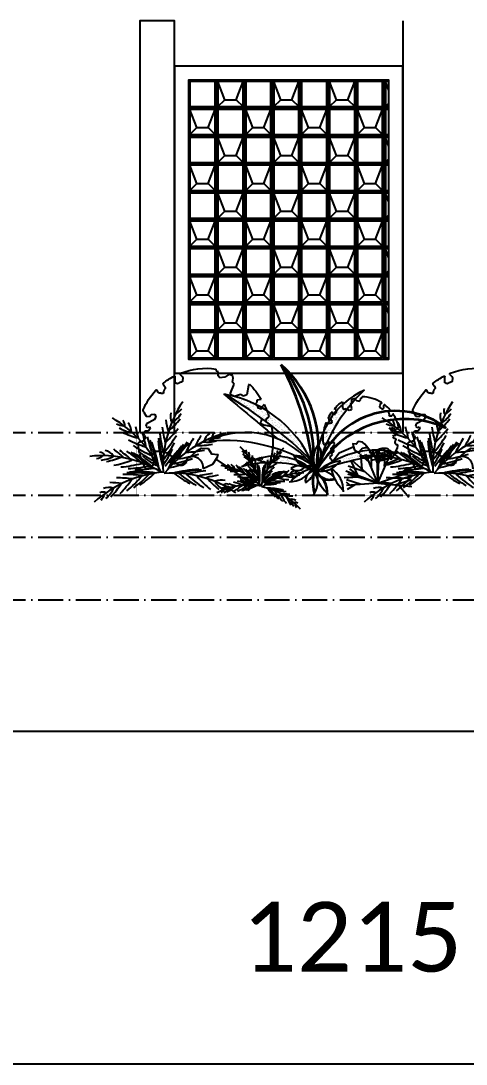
# Model space of a CAD drawing. Header units: millimetres. Extents: x -620 to 116137, y -21481 to 17722.
# Drawn here: x 62807 to 65996, y -21481 to -14002 of the extents above; entities that cross this region are included whole.
import ezdxf
from ezdxf.xclip import XClip

# ---------------------------------------------------------------- set-up
doc = ezdxf.new("R2010")
doc.units = ezdxf.units.MM
doc.header["$LTSCALE"] = 150
doc.header["$XCLIPFRAME"] = 2
doc.linetypes.add('ACAD_ISO10W100', pattern=[18, 12, -3, 0, -3])
for name, color, linetype in [('ad-Elevation 10', 8, 'Continuous'), ('ad-Grid', 8, 'ACAD_ISO10W100'), ('ad-MS Column', 1, 'Continuous'), ('ad-Text main', 7, 'Continuous')]:
    doc.layers.add(name, color=color, linetype=linetype)
doc.layers.add('ad-Landscape', color=7, linetype='Continuous', true_color=0x007f00)
doc.layers.add('ad-Verandah', color=7, linetype='Continuous', true_color=0xa57c52)
doc.layers.add('ad-Landscape 2', color=7, linetype='Continuous', lineweight=35, true_color=0x264c00)
doc.styles.get("Standard").update_dxf_attribs({"font": 'calibril.ttf'})

# ---------------------------------------------------------------- blocks, each defined once
blk = doc.blocks.new('zw$38DE')
at = {"layer": 'ad-Grid', "ltscale": 0.1}
for points in [[(-27431.1, 0), (0, 0)], [(-27431.1, -450), (0, -450)], [(-27431.1, -750), (-2459.8, -750), (-2319.6, -1093), (0, -1093)], [(-27431.1, -1200), (-2459.8, -1200), (-2319.6, -1543), (0, -1543)]]:
    blk.add_lwpolyline(points, dxfattribs=at)
blk = doc.blocks.new('zw$66E4')
at = {"layer": 'ad-MS Column'}
blk.add_lwpolyline([(0, 0), (250, 0), (250, 2950), (0, 2950)], close=True, dxfattribs=at)
blk = doc.blocks.new('zw$8B17')
at = {"layer": 'ad-Elevation 10'}
blk.add_lwpolyline([(0, 0), (0, -2950)], dxfattribs=at)
at = {"layer": 'ad-Verandah', "const_width": 2, "elevation": 0}
blk.add_lwpolyline([(-1910, -2950), (2910, -2950), (2910, -3400), (-1910, -3400)], close=True, dxfattribs=at)
at = {"layer": 'ad-MS Column', "rotation": 359.9999999999997}
blk.add_blockref('zw$66E4', (-1885, -2950), dxfattribs=at)
blk = doc.blocks.new('A$C63b826c5')
at = {"layer": 'ad-Elevation 10', "transparency": 33554559}
for points in [[(0, 0), (200, 0), (200, 200), (0, 200)], [(10, 10), (190, 10), (190, 190), (10, 190)]]:
    blk.add_lwpolyline(points, close=True, dxfattribs=at)
blk = doc.blocks.new('A$C906e16fa')
at = {"layer": 'ad-Elevation 10', "transparency": 33554559}
for points in [[(0, 0), (0, 200), (-200, 200), (-200, 0)], [(-10, 10), (-10, 190), (-190, 190), (-190, 10)]]:
    blk.add_lwpolyline(points, close=True, dxfattribs=at)
for points in [[(-140, 60), (-190, 190)], [(-60, 60), (-10, 190)], [(-190, 10), (-140, 60), (-60, 60), (-10, 10)]]:
    blk.add_lwpolyline(points, dxfattribs=at)
blk = doc.blocks.new('A$Ce840d473')
at = {"layer": 'ad-Elevation 10', "transparency": 33554559}
for points in [[(35, 200), (0, 200), (0, 0), (35, 0)], [(35, 190), (10, 190), (10, 10), (35, 10)], [(35, 125), (10, 190)], [(10, 10), (35, 35)]]:
    blk.add_lwpolyline(points, dxfattribs=at)
blk = doc.blocks.new('A$Cf2164e09')
at = {"layer": 'ad-Elevation 10', "transparency": 33554559}
for points in [[(35, 200), (0, 200), (0, 0), (35, 0)], [(35, 190), (10, 190), (10, 10), (35, 10)]]:
    blk.add_lwpolyline(points, dxfattribs=at)
blk = doc.blocks.new('zw$352B')
at = {"layer": 'ad-Elevation 10', "transparency": 33554559}
for points in [[(0, 0), (1635, 0), (1635, 2200), (0, 2200)], [(100, 100), (1535, 100), (1535, 2100), (100, 2100)]]:
    blk.add_lwpolyline(points, close=True, dxfattribs=at)
for name, p in [('A$C63b826c5', (100, 1900)), ('A$C906e16fa', (500, 1900)), ('A$C63b826c5', (500, 1900)), ('A$C906e16fa', (900, 1900)), ('A$C63b826c5', (900, 1900)), ('A$C906e16fa', (1300, 1900)), ('A$C63b826c5', (1300, 1900)), ('A$Ce840d473', (1500, 1900)), ('A$C906e16fa', (300, 1700)), ('A$C63b826c5', (300, 1700)), ('A$C906e16fa', (700, 1700)), ('A$C63b826c5', (700, 1700)), ('A$C906e16fa', (1100, 1700)), ('A$C63b826c5', (1100, 1700)), ('A$C906e16fa', (1500, 1700)), ('A$Cf2164e09', (1500, 1700)), ('A$C63b826c5', (100, 1500)), ('A$C906e16fa', (500, 1500)), ('A$C63b826c5', (500, 1500)), ('A$C906e16fa', (900, 1500)), ('A$C63b826c5', (900, 1500)), ('A$C906e16fa', (1300, 1500)), ('A$C63b826c5', (1300, 1500)), ('A$Ce840d473', (1500, 1500)), ('A$C906e16fa', (300, 1300)), ('A$C63b826c5', (300, 1300)), ('A$C906e16fa', (700, 1300)), ('A$C63b826c5', (700, 1300)), ('A$C906e16fa', (1100, 1300)), ('A$C63b826c5', (1100, 1300)), ('A$C906e16fa', (1500, 1300)), ('A$Cf2164e09', (1500, 1300)), ('A$C63b826c5', (100, 1100)), ('A$C906e16fa', (500, 1100)), ('A$C63b826c5', (500, 1100)), ('A$C906e16fa', (900, 1100)), ('A$C63b826c5', (900, 1100)), ('A$C906e16fa', (1300, 1100)), ('A$C63b826c5', (1300, 1100)), ('A$Ce840d473', (1500, 1100)), ('A$C906e16fa', (300, 900)), ('A$C63b826c5', (300, 900)), ('A$C906e16fa', (700, 900)), ('A$C63b826c5', (700, 900)), ('A$C906e16fa', (1100, 900)), ('A$C63b826c5', (1100, 900)), ('A$C906e16fa', (1500, 900)), ('A$Cf2164e09', (1500, 900)), ('A$C63b826c5', (100, 700)), ('A$C906e16fa', (500, 700)), ('A$C63b826c5', (500, 700)), ('A$C906e16fa', (900, 700)), ('A$C63b826c5', (900, 700)), ('A$C906e16fa', (1300, 700)), ('A$C63b826c5', (1300, 700)), ('A$Ce840d473', (1500, 700)), ('A$C906e16fa', (300, 500)), ('A$C63b826c5', (300, 500)), ('A$C906e16fa', (700, 500)), ('A$C63b826c5', (700, 500)), ('A$C906e16fa', (1100, 500)), ('A$C63b826c5', (1100, 500)), ('A$C906e16fa', (1500, 500)), ('A$Cf2164e09', (1500, 500)), ('A$C63b826c5', (100, 300)), ('A$C906e16fa', (500, 300)), ('A$C63b826c5', (500, 300)), ('A$C906e16fa', (900, 300)), ('A$C63b826c5', (900, 300)), ('A$C906e16fa', (1300, 300)), ('A$C63b826c5', (1300, 300)), ('A$Ce840d473', (1500, 300)), ('A$C906e16fa', (300, 100)), ('A$C63b826c5', (300, 100)), ('A$C906e16fa', (700, 100)), ('A$C63b826c5', (700, 100)), ('A$C906e16fa', (1100, 100)), ('A$C63b826c5', (1100, 100)), ('A$C906e16fa', (1500, 100)), ('A$Cf2164e09', (1500, 100))]:
    blk.add_blockref(name, p)
blk = doc.blocks.new('TR13')
at = {"layer": 'ad-Landscape'}
for centre, radius, start, end in [((2.274, 0.393), 2.308, 153.8471, 189.8045), ((0.175, 1.225), 0.119, 165.7556, 225.016), ((-0.039, 1.406), 0.275, 300.4086, 330.328), ((0.279, 1.137), 0.284, 174.8554, 213.511), ((-1.075, 1.779), 1.451, 318.0291, 330.8083), ((-0.316, 1.395), 0.558, 309.4156, 336.9891), ((-2.009, -1.216), 2.308, 31.3349, 67.3424), ((-0.977, 0.793), 0.119, 356.1734, 55.4338), ((-0.997, 0.657), 0.284, 7.6784, 46.334), ((2.477, 1.638), 2.724, 196.5437, 203.1872), ((2.506, 1.862), 2.724, 198.1648, 203.115), ((-1.375, 1.736), 1.774, 319.5294, 331.0874), ((2.005, -1.216), 2.308, 112.6576, 148.6651), ((0.993, 0.657), 0.284, 133.666, 172.3216), ((0.973, 0.793), 0.119, 124.5662, 183.8266), ((-0.935, 1.07), 0.275, 250.8614, 280.7808), ((-0.719, 1.244), 0.558, 244.2003, 271.7738), ((-0.401, 2.033), 1.451, 250.3811, 263.1603), ((-3.15, -0.263), 2.724, 18.0744, 23.0247), ((-2.981, -0.412), 2.724, 18.0023, 24.6457), ((-2.836, -0.565), 2.724, 17.9053, 26.2647), ((2.474, 1.286), 2.724, 193.659, 203.3783), ((2.469, 1.428), 2.724, 194.9247, 203.2841), ((-2.031, 1.689), 2.391, 326.652, 336.6071), ((2.616, -0.998), 2.724, 143.5319, 151.8914), ((2.832, -0.565), 2.724, 153.7353, 162.0947), ((2.977, -0.412), 2.724, 155.3543, 161.9977), ((3.146, -0.263), 2.724, 156.9753, 161.9256), ((0.397, 2.033), 1.451, 276.8397, 289.6189), ((0.714, 1.244), 0.558, 268.2262, 295.7997), ((0.931, 1.07), 0.275, 259.2192, 289.1386), ((-0.147, 2.198), 1.774, 250.102, 261.66), ((0.378, 2.594), 2.391, 244.5823, 254.5374), ((-2.747, -0.676), 2.724, 17.8111, 27.5304), ((-2.685, -0.762), 2.724, 17.7148, 28.6944), ((2.484, 1.18), 2.724, 192.4951, 203.4746), ((-1.909, 1.362), 2.194, 329.0112, 339.4033), ((-1.648, 1.025), 1.86, 331.1427, 342.4295), ((2.432, -1.164), 2.724, 141.1023, 152.0818), ((2.681, -0.762), 2.724, 151.3056, 162.2852), ((2.509, -1.091), 2.724, 142.2662, 151.9855), ((2.743, -0.676), 2.724, 152.4696, 162.1889), ((-0.382, 2.594), 2.391, 285.4626, 295.4177), ((0.143, 2.198), 1.774, 278.34, 289.898), ((-1.27, 0.102), 0.119, 33.6304, 92.8909), ((-1.204, -0.017), 0.284, 45.1354, 83.791), ((-2.354, -2.058), 2.724, 55.5314, 60.4817), ((-2.168, -2.103), 2.724, 55.4593, 62.1027), ((-1.96, -2.136), 2.724, 55.3623, 63.7217), ((-1.822, -2.17), 2.724, 55.2681, 64.9875), ((-1.72, -2.2), 2.724, 55.1719, 66.1514), ((0.501, 2.268), 2.194, 241.7861, 252.1783), ((0.527, 1.842), 1.86, 238.7599, 250.0467), ((-0.531, 1.842), 1.86, 289.9533, 301.2401), ((-0.505, 2.268), 2.194, 287.8217, 298.2139), ((-0.926, -2.022), 2.2, 65.9785, 103.9755), ((-1.406, 0.348), 0.275, 288.3185, 318.2379), ((-1.34, 0.618), 0.558, 281.6573, 309.2309), ((-1.568, 1.437), 1.451, 287.8381, 300.6174), ((-1.506, 1.693), 1.774, 287.559, 299.1171), ((-1.33, 2.326), 2.391, 282.0393, 291.9945), ((-1.034, 2.143), 2.194, 279.2432, 289.6353), ((-0.755, 1.82), 1.86, 276.2169, 287.5038), ((0.467, -2.181), 2.2, 63.0377, 101.5351), ((1.201, -2.533), 2.724, 100.8618, 111.8414), ((1.307, -2.526), 2.724, 102.0258, 111.7451), ((1.508, 1.853), 2.194, 237.3779, 247.7701), ((1.449, -2.524), 2.724, 103.2915, 111.6509), ((1.838, 1.966), 2.391, 235.0188, 244.9739), ((1.659, -2.538), 2.724, 104.9105, 111.5539), ((1.85, -2.536), 2.724, 106.5316, 111.4818), ((0.502, -2.259), 2.308, 102.0179, 139.5122), ((-0.372, -2.848), 2.724, 90.0751, 98.4345), ((-0.239, -2.797), 2.724, 89.9809, 99.7003), ((-2.395, 1.179), 2.391, 316.7521, 326.7073), ((-0.138, -2.764), 2.724, 89.8847, 100.8642), ((-2.047, 1.197), 2.194, 313.956, 324.3481), ((-1.633, 1.091), 1.86, 310.9297, 322.2166), ((1.163, 1.602), 1.86, 239.5095, 250.7963), ((1.867, 1.309), 1.774, 227.8962, 239.4542), ((1.869, 1.046), 1.451, 226.3959, 239.1751), ((1.463, 0.299), 0.558, 217.7824, 245.3559), ((1.188, -0.289), 0.284, 83.2222, 121.8778), ((1.28, -0.188), 0.119, 74.1224, 133.3828), ((1.467, 0.021), 0.275, 208.7754, 238.6948), ((-0.755, -3.055), 2.724, 90.2442, 95.1945), ((-2.099, 0.266), 1.451, 322.5509, 335.3302), ((-0.562, -2.939), 2.724, 90.1721, 96.8155), ((-2.179, 0.559), 1.774, 322.2718, 333.8299), ((-1.095, -0.662), 0.119, 68.3432, 127.6037), ((-1.346, -0.538), 0.275, 323.0313, 352.9507), ((-0.972, -0.722), 0.284, 79.8482, 118.5038), ((-1.445, -0.278), 0.558, 316.3701, 343.9437)]:
    blk.add_arc(centre, radius, start, end, dxfattribs=at)
blk = doc.blocks.new('TR12')
at = {"layer": 'ad-Landscape', "color": 0}
for p, q in [((-0.095, 1.078), (-0.608, 2.035)), ((0, 0), (-0.186, 2.116)), ((-0.161, 1.023), (0.05, 1.957)), ((-0.116, 1.313), (0.501, 2.064)), ((0, 0), (0.581, 2.043)), ((0.296, 1.041), (0.159, 2.118)), ((-1.094, 0.735), (-1.292, 1.686)), ((-0.714, 1.244), (-1.186, 1.557)), ((0, 0), (-0.974, 1.698)), ((-0.515, 0.899), (-0.651, 1.846)), ((-0.223, 1.417), (-0.553, 1.878)), ((0, 0), (-0.304, 1.934)), ((0.361, 1.268), (1.204, 1.75)), ((-0.899, 0.603), (-1.965, 0.806)), ((-1.023, 0.163), (-1.846, 0.653)), ((-1.285, 0.296), (-1.808, 1.114)), ((0, 0), (-1.763, 1.184)), ((0, 0), (1.745, 0.887)), ((1.279, 0.65), (1.615, 1.106)), ((-1.055, 0.243), (-2.123, 0.051)), ((0, 0), (-2.07, 0.477)), ((-1.416, 0.226), (-1.957, 0.055)), ((0, 0), (-1.933, 0.309)), ((0, 0), (-1.916, -0.402)), ((0, 0), (2.123, 0.079)), ((0.924, 0.469), (1.877, 0.557)), ((1.082, 0.04), (2.064, 0.503)), ((1.317, 0.049), (2.036, -0.605)), ((-1.014, -0.213), (-1.957, -0.049)), ((-1.715, -0.36), (-1.947, -0.205)), ((-1.404, -0.294), (-1.848, -0.647))]:
    blk.add_line(p, q, dxfattribs=at)
blk = doc.blocks.new('TR22')
at = {"layer": 'ad-Landscape', "color": 0}
for p, q in [((-0.304, 1.043), (-0.302, 1.112)), ((-0.302, 1.112), (-0.281, 1.156)), ((-0.281, 1.156), (-0.215, 1.163)), ((-0.215, 1.163), (-0.155, 1.108)), ((-0.155, 1.108), (-0.072, 1.08)), ((-0.072, 1.08), (-0.033, 1.11)), ((-0.033, 1.11), (-0.02, 1.179)), ((-0.02, 1.179), (0.006, 1.183)), ((0.006, 1.183), (0.022, 1.219)), ((-0.604, 1.063), (-0.589, 1.034)), ((-0.589, 1.034), (-0.589, 0.867)), ((-0.336, 1.014), (-0.304, 1.043)), ((-0.3, 0.844), (-0.336, 1.014)), ((0.569, 0.957), (0.568, 0.949)), ((0.568, 0.949), (0.568, 0.942)), ((0.568, 0.942), (0.569, 0.935)), ((0.569, 0.929), (0.568, 0.922)), ((0.568, 0.922), (0.568, 0.917)), ((0.572, 0.965), (0.569, 0.957)), ((0.569, 0.935), (0.569, 0.929)), ((0.577, 0.974), (0.572, 0.965)), ((0.586, 0.985), (0.577, 0.974)), ((0.6, 0.996), (0.586, 0.985)), ((0.628, 1.015), (0.6, 0.996)), ((0.698, 0.915), (0.701, 0.928)), ((0.701, 0.928), (0.708, 0.959)), ((-0.919, 0.754), (-0.899, 0.718)), ((-0.787, 0.817), (-0.851, 0.839)), ((-0.812, 0.713), (-0.765, 0.735)), ((-0.791, 0.774), (-0.787, 0.817)), ((-0.765, 0.735), (-0.791, 0.774)), ((-0.589, 0.867), (-0.538, 0.835)), ((-0.538, 0.835), (-0.478, 0.853)), ((-0.478, 0.853), (-0.384, 0.803)), ((-0.384, 0.803), (-0.313, 0.817)), ((-0.313, 0.817), (-0.3, 0.844)), ((0.568, 0.917), (0.567, 0.911)), ((0.567, 0.911), (0.567, 0.906)), ((0.567, 0.906), (0.567, 0.902)), ((0.567, 0.902), (0.568, 0.897)), ((0.568, 0.897), (0.57, 0.894)), ((0.57, 0.894), (0.572, 0.891)), ((0.572, 0.891), (0.576, 0.888)), ((0.576, 0.888), (0.58, 0.885)), ((0.58, 0.885), (0.585, 0.883)), ((0.585, 0.883), (0.59, 0.881)), ((0.59, 0.881), (0.595, 0.879)), ((0.595, 0.879), (0.6, 0.876)), ((0.6, 0.876), (0.605, 0.874)), ((0.605, 0.874), (0.609, 0.871)), ((0.609, 0.871), (0.613, 0.868)), ((0.613, 0.868), (0.617, 0.864)), ((0.617, 0.864), (0.62, 0.861)), ((0.62, 0.861), (0.624, 0.858)), ((0.624, 0.858), (0.627, 0.855)), ((0.627, 0.855), (0.631, 0.852)), ((0.631, 0.852), (0.635, 0.85)), ((0.635, 0.85), (0.639, 0.848)), ((0.639, 0.848), (0.644, 0.847)), ((0.644, 0.847), (0.648, 0.847)), ((0.648, 0.847), (0.653, 0.847)), ((0.653, 0.847), (0.658, 0.847)), ((0.658, 0.847), (0.662, 0.848)), ((0.662, 0.848), (0.667, 0.848)), ((0.667, 0.848), (0.671, 0.849)), ((0.671, 0.849), (0.675, 0.85)), ((0.675, 0.85), (0.679, 0.852)), ((0.679, 0.852), (0.682, 0.853)), ((0.682, 0.853), (0.685, 0.855)), ((0.685, 0.855), (0.688, 0.857)), ((0.688, 0.857), (0.69, 0.86)), ((0.69, 0.86), (0.692, 0.864)), ((0.692, 0.864), (0.693, 0.868)), ((0.693, 0.868), (0.694, 0.873)), ((0.694, 0.879), (0.695, 0.886)), ((0.694, 0.873), (0.694, 0.879)), ((0.695, 0.895), (0.696, 0.904)), ((0.695, 0.886), (0.695, 0.895)), ((0.696, 0.904), (0.698, 0.915)), ((0.844, 0.741), (0.842, 0.734)), ((0.85, 0.75), (0.844, 0.741)), ((0.859, 0.762), (0.85, 0.75)), ((0.89, 0.795), (0.859, 0.762)), ((-1.028, 0.543), (-1.044, 0.554)), ((-0.899, 0.718), (-0.895, 0.674)), ((-0.895, 0.674), (-0.869, 0.67)), ((-0.869, 0.67), (-0.825, 0.674)), ((-0.825, 0.674), (-0.812, 0.713)), ((0.842, 0.734), (0.841, 0.728)), ((0.841, 0.728), (0.843, 0.723)), ((0.843, 0.723), (0.845, 0.719)), ((0.845, 0.719), (0.848, 0.716)), ((0.848, 0.716), (0.85, 0.712)), ((0.85, 0.712), (0.852, 0.708)), ((0.852, 0.708), (0.854, 0.704)), ((0.854, 0.704), (0.855, 0.7)), ((0.855, 0.7), (0.857, 0.696)), ((0.857, 0.696), (0.858, 0.692)), ((0.858, 0.692), (0.859, 0.688)), ((0.859, 0.688), (0.86, 0.684)), ((0.86, 0.644), (0.859, 0.642)), ((0.859, 0.642), (0.859, 0.64)), ((0.859, 0.64), (0.859, 0.638)), ((0.859, 0.638), (0.86, 0.636)), ((0.86, 0.684), (0.861, 0.68)), ((0.861, 0.648), (0.86, 0.646)), ((0.86, 0.646), (0.86, 0.644)), ((0.86, 0.636), (0.862, 0.635)), ((0.861, 0.68), (0.862, 0.676)), ((0.862, 0.651), (0.861, 0.648)), ((0.862, 0.676), (0.862, 0.673)), ((0.862, 0.673), (0.863, 0.669)), ((0.863, 0.653), (0.862, 0.651)), ((0.862, 0.635), (0.864, 0.633)), ((0.863, 0.669), (0.863, 0.665)), ((0.863, 0.665), (0.864, 0.662)), ((0.864, 0.659), (0.863, 0.656)), ((0.863, 0.656), (0.863, 0.653)), ((0.864, 0.662), (0.864, 0.659)), ((0.864, 0.633), (0.867, 0.632)), ((0.867, 0.632), (0.869, 0.63)), ((0.869, 0.63), (0.873, 0.629)), ((0.873, 0.629), (0.876, 0.629)), ((0.876, 0.629), (0.88, 0.628)), ((0.88, 0.628), (0.884, 0.628)), ((0.884, 0.628), (0.889, 0.628)), ((0.889, 0.628), (0.893, 0.628)), ((0.893, 0.628), (0.897, 0.628)), ((0.897, 0.628), (0.901, 0.628)), ((0.901, 0.628), (0.905, 0.628)), ((0.905, 0.628), (0.909, 0.628)), ((0.909, 0.628), (0.913, 0.628)), ((0.913, 0.628), (0.916, 0.628)), ((0.916, 0.628), (0.919, 0.628)), ((0.919, 0.628), (0.922, 0.628)), ((0.922, 0.628), (0.924, 0.627)), ((0.924, 0.627), (0.926, 0.627)), ((0.926, 0.627), (0.929, 0.627)), ((0.929, 0.627), (0.932, 0.627)), ((0.932, 0.627), (0.934, 0.627)), ((0.934, 0.627), (0.937, 0.627)), ((0.937, 0.627), (0.941, 0.628)), ((0.941, 0.628), (0.944, 0.629)), ((0.944, 0.629), (0.948, 0.631)), ((0.948, 0.631), (0.952, 0.634)), ((0.952, 0.634), (0.957, 0.638)), ((0.957, 0.638), (0.962, 0.644)), ((0.962, 0.644), (0.979, 0.668)), ((-1.109, 0.411), (-1.102, 0.405)), ((-1.102, 0.405), (-1.096, 0.401)), ((-1.096, 0.401), (-1.09, 0.397)), ((-1.09, 0.397), (-1.085, 0.395)), ((-1.085, 0.395), (-1.081, 0.394)), ((-1.081, 0.394), (-1.077, 0.394)), ((-1.077, 0.394), (-1.074, 0.394)), ((-1.074, 0.394), (-0.983, 0.394)), ((-1.017, 0.534), (-1.028, 0.543)), ((-1.009, 0.526), (-1.017, 0.534)), ((-1.01, 0.492), (-1.009, 0.497)), ((-1.01, 0.488), (-1.01, 0.492)), ((-0.923, 0.484), (-1.01, 0.488)), ((-1.005, 0.52), (-1.009, 0.526)), ((-1.009, 0.497), (-1.007, 0.501)), ((-1.007, 0.501), (-1.006, 0.505)), ((-1.006, 0.505), (-1.004, 0.509)), ((-1.004, 0.514), (-1.005, 0.52)), ((-1.004, 0.509), (-1.004, 0.514)), ((-0.983, 0.394), (-0.98, 0.395)), ((-0.98, 0.395), (-0.978, 0.396)), ((-0.978, 0.396), (-0.976, 0.397)), ((-0.976, 0.397), (-0.973, 0.397)), ((-0.973, 0.397), (-0.971, 0.398)), ((-0.971, 0.398), (-0.968, 0.399)), ((-0.968, 0.399), (-0.966, 0.4)), ((-0.966, 0.4), (-0.963, 0.401)), ((-0.963, 0.401), (-0.959, 0.402)), ((-0.959, 0.402), (-0.955, 0.402)), ((-0.955, 0.402), (-0.951, 0.403)), ((-0.951, 0.403), (-0.947, 0.404)), ((-0.947, 0.404), (-0.943, 0.405)), ((-0.943, 0.405), (-0.939, 0.406)), ((-0.939, 0.406), (-0.935, 0.407)), ((-0.935, 0.407), (-0.931, 0.408)), ((-0.931, 0.408), (-0.927, 0.41)), ((-0.927, 0.41), (-0.924, 0.411)), ((-0.924, 0.476), (-0.923, 0.48)), ((-0.924, 0.471), (-0.924, 0.476)), ((-0.924, 0.467), (-0.924, 0.471)), ((-0.924, 0.463), (-0.924, 0.467)), ((-0.924, 0.459), (-0.924, 0.463)), ((-0.924, 0.456), (-0.924, 0.459)), ((-0.923, 0.452), (-0.924, 0.456)), ((-0.924, 0.411), (-0.921, 0.413)), ((-0.923, 0.48), (-0.923, 0.484)), ((-0.923, 0.448), (-0.923, 0.452)), ((-0.922, 0.445), (-0.923, 0.448)), ((-0.922, 0.442), (-0.922, 0.445)), ((-0.921, 0.439), (-0.922, 0.442)), ((-0.92, 0.437), (-0.921, 0.439)), ((-0.921, 0.413), (-0.918, 0.415)), ((-0.918, 0.434), (-0.92, 0.437)), ((-0.917, 0.432), (-0.918, 0.434)), ((-0.918, 0.415), (-0.916, 0.417)), ((-0.915, 0.43), (-0.917, 0.432)), ((-0.916, 0.417), (-0.915, 0.419)), ((-0.914, 0.428), (-0.915, 0.43)), ((-0.915, 0.419), (-0.913, 0.421)), ((-0.913, 0.426), (-0.914, 0.428)), ((-0.913, 0.424), (-0.913, 0.426)), ((-0.913, 0.423), (-0.913, 0.424)), ((-0.913, 0.421), (-0.913, 0.423)), ((0.943, 0.249), (0.916, 0.202)), ((0.916, 0.202), (0.936, 0.148)), ((1.007, 0.232), (0.943, 0.249)), ((1.027, 0.192), (1.007, 0.232)), ((1.085, 0.185), (1.027, 0.192)), ((1.14, 0.25), (1.085, 0.185)), ((0.936, 0.148), (1.055, 0.053)), ((0.997, 0.009), (0.977, -0.022)), ((1.034, -0.005), (0.997, 0.009)), ((1.061, 0.012), (1.034, -0.005)), ((1.055, 0.053), (1.061, 0.012)), ((-1.012, -0.232), (-1.023, -0.17)), ((0.977, -0.022), (1.007, -0.069)), ((1.007, -0.069), (1.061, -0.08)), ((-1.14, -0.25), (-1.14, -0.253)), ((-0.957, -0.215), (-1.012, -0.232)), ((-0.937, -0.228), (-0.957, -0.215)), ((-0.945, -0.386), (-0.845, -0.271)), ((-0.877, -0.199), (-0.937, -0.228)), ((-0.842, -0.241), (-0.877, -0.199)), ((-0.845, -0.271), (-0.842, -0.241)), ((1.119, -0.283), (1.11, -0.279)), ((-0.944, -0.428), (-0.945, -0.386)), ((-0.914, -0.439), (-0.944, -0.428)), ((-0.928, -0.518), (-0.876, -0.498)), ((-0.88, -0.419), (-0.914, -0.439)), ((-0.855, -0.446), (-0.88, -0.419)), ((-0.876, -0.498), (-0.855, -0.446))]:
    blk.add_line(p, q, dxfattribs=at)
for points in [[(0.198, -0.403), (0.206, -0.387), (0.104, -0.264), (0.03, -0.194), (-0.09, -0.182), (-0.162, -0.264), (-0.274, -0.254), (-0.264, -0.315)], [(-0.264, -0.315), (-0.213, -0.448), (-0.066, -0.547)]]:
    blk.add_lwpolyline(points, dxfattribs=at)
at = {"layer": 'ad-Landscape'}
blk.add_lwpolyline([(-0.897, -0.79), (-0.699, -0.535), (-0.261, -0.342)], dxfattribs=at)
blk.add_lwpolyline([(-0.067, -0.548, -0.199676), (0.012, -0.409, -0.201496), (0.165, -0.368, -0.375294), (0.255, -0.471, 0.415016), (0.346, -0.561, 0.267795), (0.467, -0.491, -0.219193), (0.604, -0.393, -0.074367), (0.768, -0.387, -0.166396), (0.836, -0.419, -0.413544), (0.838, -0.527, 0.337297), (0.823, -0.651, 0.078842), (0.865, -0.702, 0.078758), (0.92, -0.737)], format="xyb", dxfattribs=at)
at = {"layer": 'ad-Landscape', "color": 0}
for centre, radius, start, end in [((-0.012, 0.02), 1.2, 57.8173, 88.409), ((0.236, -0.109), 1.442, 125.6217, 138.9315), ((0.621, 1.025), 0.012, 304.035, 57.8173), ((0.72, 0.956), 0.012, 52.0037, 166.03), ((-0.012, 0.02), 1.2, 41.2936, 52.0037), ((0.236, -0.109), 1.442, 143.2419, 152.6325), ((0.881, 0.804), 0.012, 317.0334, 41.2936), ((0.989, 0.661), 0.012, 32.6594, 144.2429), ((-0.012, 0.02), 1.2, 12.739, 32.6594), ((0.236, -0.109), 1.442, 158.87, 185.512), ((1.13, 0.278), 0.03, 291.0497, 12.739), ((-1.027, -0.194), 0.0242, 81.8968, 226.9493), ((1.086, -0.197), 0.0511, 123.8444, 197.2984), ((1.032, -0.116), 0.0464, 303.8444, 50.9538), ((-1.169, -0.244), 0.03, 185.512, 343.8826), ((-1.097, -0.308), 0.0721, 63.9533, 126.5176), ((-1.056, -0.226), 0.0194, 243.9533, 46.9493), ((-0.012, 0.02), 1.2, 320.9221, 343.6844), ((1.136, -0.181), 0.103, 197.2984, 260.2938), ((1.111, -0.309), 0.03, 343.6844, 92.1624), ((-0.892, -0.548), 0.0464, 139.4794, 246.5888), ((-1.063, -0.608), 0.103, 316.8575, 353.1348), ((-0.012, 0.02), 1.2, 215.5632, 222.4456), ((-0.954, -0.574), 0.0463, 262.1367, 339.4606)]:
    blk.add_arc(centre, radius, start, end, dxfattribs=at)
blk = doc.blocks.new('*X27')
at = {"color": 0}
for p, q in [((96.02, 27.12), (96.02, 27.12)), ((96.19, 27.47), (96.19, 27.47)), ((97.61, 27.49), (97.61, 27.49)), ((98.88, 27.74), (98.88, 27.74)), ((99.03, 28), (99.03, 28)), ((99.3, 27.47), (99.3, 27.47)), ((100.02, 27.09), (100.02, 27.09)), ((100.22, 27.53), (100.22, 27.53)), ((102, 27.75), (102, 27.75)), ((102.42, 27.48), (102.42, 27.48)), ((102.78, 27.51), (102.78, 27.51)), ((103.03, 27.96), (103.03, 27.96)), ((103.21, 27.79), (103.21, 27.79)), ((104.13, 28.55), (104.13, 28.55)), ((105.11, 27.75), (105.11, 27.75)), ((105.48, 27.61), (105.48, 27.61)), ((105.53, 27.49), (105.53, 27.49)), ((106.69, 28.54), (106.69, 28.54)), ((107.09, 27.87), (107.09, 27.87)), ((107.92, 27.15), (107.92, 27.15)), ((108.1, 27.64), (108.1, 27.64)), ((108.22, 27.76), (108.22, 27.76)), ((108.44, 27.22), (108.44, 27.22)), ((108.65, 27.49), (108.65, 27.49)), ((109.26, 27.33), (109.26, 27.33)), ((110.62, 27.51), (110.62, 27.51)), ((110.66, 27.63), (110.66, 27.63)), ((111.09, 27.84), (111.09, 27.84)), ((111.14, 27.58), (111.14, 27.58)), ((111.27, 27.67), (111.27, 27.67)), ((111.34, 27.77), (111.34, 27.77)), ((111.76, 27.5), (111.76, 27.5)), ((111.95, 27.68), (111.95, 27.68)), ((84.93, 22.71), (84.93, 22.71)), ((84.99, 22.7), (84.99, 22.7)), ((87.16, 23.42), (87.16, 23.42)), ((88, 23.57), (88, 23.57)), ((88.04, 22.71), (88.04, 22.71)), ((88.18, 23.41), (88.18, 23.41)), ((88.5, 24.46), (88.5, 24.46)), ((89.05, 22.61), (89.05, 22.61)), ((89.08, 24.67), (89.08, 24.67)), ((89.17, 23.98), (89.17, 23.98)), ((89.6, 24.74), (89.6, 24.74)), ((89.86, 23.52), (89.86, 23.52)), ((90.01, 25.36), (90.01, 25.36)), ((90.35, 25.22), (90.35, 25.22)), ((90.42, 24.85), (90.42, 24.85)), ((90.77, 24.95), (90.77, 24.95)), ((91, 24.45), (91, 24.45)), ((91.06, 24.45), (91.06, 24.45)), ((91.19, 24.28), (91.19, 24.28)), ((91.77, 25.03), (91.77, 25.03)), ((92.06, 23.49), (92.06, 23.49)), ((92.29, 25.1), (92.29, 25.1)), ((92.29, 23.99), (92.29, 23.99)), ((92.41, 25.48), (92.41, 25.48)), ((92.47, 23.55), (92.47, 23.55)), ((93.01, 26.24), (93.01, 26.24)), ((93.11, 25.2), (93.11, 25.2)), ((93.46, 25.23), (93.46, 25.23)), ((93.7, 26.47), (93.7, 26.47)), ((93.76, 24.54), (93.76, 24.54)), ((93.88, 24.96), (93.88, 24.96)), ((94.01, 25.33), (94.01, 25.33)), ((94.19, 25.16), (94.19, 25.16)), ((94.47, 25.38), (94.47, 25.38)), ((94.59, 26.5), (94.59, 26.5)), ((94.97, 25.47), (94.97, 25.47)), ((94.99, 25.45), (94.99, 25.45)), ((95.06, 24.36), (95.06, 24.36)), ((95.8, 25.56), (95.8, 25.56)), ((96.32, 26.5), (96.32, 26.5)), ((96.38, 24.58), (96.38, 24.58)), ((96.57, 25.23), (96.57, 25.23)), ((97, 24.96), (97, 24.96)), ((97.02, 26.21), (97.02, 26.21)), ((97.16, 25.74), (97.16, 25.74)), ((97.2, 26.04), (97.2, 26.04)), ((97.67, 25.57), (97.67, 25.57)), ((97.68, 25.81), (97.68, 25.81)), ((97.71, 26.5), (97.71, 26.5)), ((98.07, 25.24), (98.07, 25.24)), ((98.49, 25.91), (98.49, 25.91)), ((98.88, 26.49), (98.88, 26.49)), ((99.69, 25.24), (99.69, 25.24)), ((99.85, 26.09), (99.85, 26.09)), ((100.21, 26.92), (100.21, 26.92)), ((100.29, 25.6), (100.29, 25.6)), ((100.37, 26.16), (100.37, 26.16)), ((100.82, 26.51), (100.82, 26.51)), ((101.08, 26.12), (101.08, 26.12)), ((101.18, 26.27), (101.18, 26.27)), ((101.58, 26.59), (101.58, 26.59)), ((102.54, 26.45), (102.54, 26.45)), ((103.06, 26.51), (103.06, 26.51)), ((103.87, 26.62), (103.87, 26.62)), ((103.93, 26.51), (103.93, 26.51)), ((104.08, 27), (104.08, 27)), ((104.19, 26.62), (104.19, 26.62)), ((105.23, 26.8), (105.23, 26.8)), ((105.75, 26.87), (105.75, 26.87)), ((106.57, 26.98), (106.57, 26.98)), ((106.75, 26.61), (106.75, 26.61)), ((107.05, 26.52), (107.05, 26.52)), ((108.08, 26.96), (108.08, 26.96)), ((108.27, 26.79), (108.27, 26.79)), ((83.04, 20.85), (83.04, 20.85)), ((83.26, 21.32), (83.26, 21.32)), ((83.75, 21.47), (83.75, 21.47)), ((84.62, 21.5), (84.62, 21.5)), ((84.66, 21.51), (84.66, 21.51)), ((85.14, 21.57), (85.14, 21.57)), ((85.18, 22.53), (85.18, 22.53)), ((85.35, 22.44), (85.35, 22.44)), ((85.95, 22.5), (85.95, 22.5)), ((85.95, 21.67), (85.95, 21.67)), ((86.05, 21.73), (86.05, 21.73)), ((88.46, 22.44), (88.46, 22.44)), ((88.57, 22.53), (88.57, 22.53))]:
    blk.add_line(p, q, dxfattribs=at)
blk = doc.blocks.new('*X28')
at = {"color": 0}
for p, q in [((77.03, 19.1), (77.03, 19.1)), ((77.99, 18.03), (77.99, 18.03)), ((78.02, 18.19), (78.02, 18.19)), ((78.2, 18.53), (78.2, 18.53)), ((78.33, 18.95), (78.33, 18.95)), ((74.89, 15.17), (74.89, 15.17)), ((75.2, 17.14), (75.2, 17.14)), ((75.56, 16.5), (75.56, 16.5)), ((76.02, 16.44), (76.02, 16.44)), ((76.07, 16.34), (76.07, 16.34)), ((76.11, 17.79), (76.11, 17.79)), ((76.91, 17.54), (76.91, 17.54)), ((77.2, 17.68), (77.2, 17.68)), ((77.47, 17.97), (77.47, 17.97)), ((77.62, 17.41), (77.62, 17.41))]:
    blk.add_line(p, q, dxfattribs=at)
blk = doc.blocks.new('*X26')
at = {"color": 0}
for p, q in [((50.47, 22.93), (50.47, 22.93)), ((50.67, 22.64), (50.67, 22.64)), ((51.68, 23.85), (51.68, 23.85)), ((51.8, 23.91), (51.8, 23.91)), ((52.74, 23.19), (52.74, 23.19)), ((52.93, 23.02), (52.93, 23.02)), ((53.09, 22.96), (53.09, 22.96)), ((54.38, 23.95), (54.38, 23.95)), ((54.75, 24.98), (54.75, 24.98)), ((54.92, 23.92), (54.92, 23.92)), ((55.59, 24.88), (55.59, 24.88)), ((55.75, 24.07), (55.75, 24.07)), ((55.93, 23.9), (55.93, 23.9)), ((56.09, 25.16), (56.09, 25.16)), ((56.51, 24.89), (56.51, 24.89)), ((57, 23.98), (57, 23.98)), ((58.03, 23.92), (58.03, 23.92)), ((58.15, 25.78), (58.15, 25.78)), ((58.29, 24.97), (58.29, 24.97)), ((58.76, 24.94), (58.76, 24.94)), ((58.94, 24.77), (58.94, 24.77)), ((59.07, 23.31), (59.07, 23.31)), ((59.2, 25.17), (59.2, 25.17)), ((59.49, 25.9), (59.49, 25.9)), ((59.56, 23.97), (59.56, 23.97)), ((59.63, 24.9), (59.63, 24.9)), ((59.81, 23.98), (59.81, 23.98)), ((59.88, 23.42), (59.88, 23.42)), ((60.9, 25.01), (60.9, 25.01)), ((61.14, 23.93), (61.14, 23.93)), ((61.24, 23.6), (61.24, 23.6)), ((61.76, 25.82), (61.76, 25.82)), ((61.76, 23.67), (61.76, 23.67)), ((61.95, 25.65), (61.95, 25.65)), ((62.19, 26), (62.19, 26)), ((62.26, 24.07), (62.26, 24.07)), ((62.32, 25.17), (62.32, 25.17)), ((62.58, 23.77), (62.58, 23.77)), ((62.74, 24.9), (62.74, 24.9)), ((62.82, 24.85), (62.82, 24.85)), ((63.46, 24.99), (63.46, 24.99)), ((63.81, 23.94), (63.81, 23.94)), ((63.93, 23.95), (63.93, 23.95)), ((64, 23.77), (64, 23.77)), ((64.26, 23.94), (64.26, 23.94)), ((64.45, 24.02), (64.45, 24.02)), ((64.87, 24.1), (64.87, 24.1)), ((65.27, 24.13), (65.27, 24.13)), ((65.43, 25.18), (65.43, 25.18)), ((65.85, 24.91), (65.85, 24.91)), ((66.16, 25.09), (66.16, 25.09)), ((66.23, 23.17), (66.23, 23.17)), ((66.63, 24.31), (66.63, 24.31)), ((66.82, 24.82), (66.82, 24.82)), ((67, 24.65), (67, 24.65)), ((67.15, 24.37), (67.15, 24.37)), ((67.37, 23.94), (67.37, 23.94)), ((67.43, 24.09), (67.43, 24.09)), ((67.87, 23.85), (67.87, 23.85)), ((67.96, 24.48), (67.96, 24.48)), ((68.84, 23.2), (68.84, 23.2)), ((68.87, 22.94), (68.87, 22.94)), ((68.97, 24.91), (68.97, 24.91)), ((69.05, 22.77), (69.05, 22.77)), ((69.32, 24.66), (69.32, 24.66)), ((69.35, 22.68), (69.35, 22.68)), ((70.13, 24.19), (70.13, 24.19)), ((70.49, 23.95), (70.49, 23.95)), ((71.4, 23.19), (71.4, 23.19)), ((71.87, 23.82), (71.87, 23.82)), ((72.06, 23.65), (72.06, 23.65)), ((72.47, 22.68), (72.47, 22.68)), ((72.93, 22.85), (72.93, 22.85)), ((72.93, 22.55), (72.93, 22.55)), ((73.45, 22.62), (73.45, 22.62)), ((47.78, 21.83), (47.78, 21.83)), ((48.3, 21.89), (48.3, 21.89)), ((49.74, 22.31), (49.74, 22.31)), ((69.78, 22.41), (69.78, 22.41)), ((70.76, 22.26), (70.76, 22.26)), ((71.57, 22.37), (71.57, 22.37)), ((72.81, 22.29), (72.81, 22.29)), ((72.89, 22.42), (72.89, 22.42)), ((73.92, 21.94), (73.92, 21.94)), ((74.11, 21.77), (74.11, 21.77)), ((74.17, 21.36), (74.17, 21.36)), ((74.41, 21.45), (74.41, 21.45)), ((77.07, 20.5), (77.07, 20.5))]:
    blk.add_line(p, q, dxfattribs=at)
blk = doc.blocks.new('*X25')
at = {"color": 0}
for p, q in [((41.4, 52.43), (41.4, 52.43)), ((42.1, 52.15), (42.1, 52.15)), ((42.92, 51.46), (42.92, 51.46)), ((44.27, 51.75), (44.27, 51.75)), ((44.9, 50.2), (44.9, 50.2)), ((45.32, 49.93), (45.32, 49.93)), ((45.62, 50.81), (45.62, 50.81)), ((45.72, 50.03), (45.72, 50.03)), ((46.18, 50.99), (46.18, 50.99)), ((46.24, 50.1), (46.24, 50.1)), ((46.37, 50.82), (46.37, 50.82)), ((46.89, 49.81), (46.89, 49.81)), ((47.05, 50.21), (47.05, 50.21)), ((47.24, 50.03), (47.24, 50.03)), ((48.01, 50.2), (48.01, 50.2)), ((48.41, 50.39), (48.41, 50.39)), ((48.44, 49.93), (48.44, 49.93)), ((49.59, 49.9), (49.59, 49.9)), ((46.84, 48.96), (46.84, 48.96)), ((48.23, 49.11), (48.23, 49.11)), ((48.3, 48.91), (48.3, 48.91)), ((48.42, 48.94), (48.42, 48.94)), ((48.82, 47.7), (48.82, 47.7)), ((49.24, 47.43), (49.24, 47.43)), ((49.29, 48.15), (49.29, 48.15)), ((49.33, 47.92), (49.33, 47.92)), ((49.65, 47.98), (49.65, 47.98)), ((49.85, 47.99), (49.85, 47.99)), ((49.95, 48.97), (49.95, 48.97)), ((50.28, 47.24), (50.28, 47.24)), ((50.47, 47.07), (50.47, 47.07)), ((50.66, 48.1), (50.66, 48.1)), ((50.76, 46.46), (50.76, 46.46)), ((50.86, 48.9), (50.86, 48.9)), ((50.92, 46.98), (50.92, 46.98)), ((51.34, 46.27), (51.34, 46.27)), ((51.59, 45.63), (51.59, 45.63)), ((51.94, 47.7), (51.94, 47.7)), ((52.02, 48.28), (52.02, 48.28)), ((52.27, 48.01), (52.27, 48.01)), ((52.33, 46.08), (52.33, 46.08)), ((52.33, 45.36), (52.33, 45.36)), ((52.36, 47.43), (52.36, 47.43)), ((52.52, 45.19), (52.52, 45.19)), ((52.54, 48.34), (52.54, 48.34)), ((52.74, 45.2), (52.74, 45.2)), ((52.94, 45.81), (52.94, 45.81)), ((53.29, 48.11), (53.29, 48.11)), ((53.46, 45.88), (53.46, 45.88)), ((53.47, 47.94), (53.47, 47.94)), ((53.62, 47.07), (53.62, 47.07)), ((53.69, 45.15), (53.69, 45.15)), ((53.88, 46.47), (53.88, 46.47)), ((54.28, 45.98), (54.28, 45.98)), ((54.34, 47.15), (54.34, 47.15)), ((54.89, 46.07), (54.89, 46.07)), ((55.34, 46.23), (55.34, 46.23)), ((55.52, 46.07), (55.52, 46.07)), ((55.64, 46.16), (55.64, 46.16)), ((55.86, 45.2), (55.86, 45.2)), ((56.16, 46.23), (56.16, 46.23)), ((56.3, 45.18), (56.3, 45.18)), ((56.39, 45.27), (56.39, 45.27)), ((56.97, 46.34), (56.97, 46.34)), ((58.86, 45.17), (58.86, 45.17)), ((53.17, 44.93), (53.17, 44.93)), ((53.39, 44.39), (53.39, 44.39)), ((54.38, 43.48), (54.38, 43.48)), ((54.57, 43.31), (54.57, 43.31)), ((54.68, 43.96), (54.68, 43.96)), ((54.96, 44.14), (54.96, 44.14)), ((55.2, 43.52), (55.2, 43.52)), ((55.44, 42.51), (55.44, 42.51)), ((56.28, 44.94), (56.28, 44.94)), ((56.37, 43.25), (56.37, 43.25)), ((56.43, 41.6), (56.43, 41.6)), ((56.56, 43.69), (56.56, 43.69)), ((56.62, 41.43), (56.62, 41.43)), ((56.67, 42.7), (56.67, 42.7)), ((57.08, 43.76), (57.08, 43.76)), ((57.09, 42.43), (57.09, 42.43)), ((57.39, 44.36), (57.39, 44.36)), ((57.48, 41.23), (57.48, 41.23)), ((57.49, 40.63), (57.49, 40.63)), ((57.57, 44.19), (57.57, 44.19)), ((57.66, 44.24), (57.66, 44.24)), ((57.72, 42.31), (57.72, 42.31)), ((57.8, 43.97), (57.8, 43.97)), ((57.89, 43.87), (57.89, 43.87)), ((58, 41.29), (58, 41.29)), ((58.44, 43.39), (58.44, 43.39)), ((58.61, 41.46), (58.61, 41.46)), ((58.81, 41.4), (58.81, 41.4)), ((58.93, 43.24), (58.93, 43.24)), ((58.99, 41.31), (58.99, 41.31)), ((59.25, 44.05), (59.25, 44.05)), ((59.44, 42.48), (59.44, 42.48)), ((59.62, 42.31), (59.62, 42.31)), ((59.77, 44.12), (59.77, 44.12)), ((59.78, 42.71), (59.78, 42.71)), ((60.17, 41.58), (60.17, 41.58)), ((60.2, 42.44), (60.2, 42.44)), ((60.34, 42.35), (60.34, 42.35)), ((60.49, 41.51), (60.49, 41.51)), ((60.69, 41.65), (60.69, 41.65)), ((61.49, 40.6), (61.49, 40.6)), ((61.5, 41.76), (61.5, 41.76)), ((61.69, 41.41), (61.69, 41.41)), ((61.72, 41.47), (61.72, 41.47)), ((62.86, 41.94), (62.86, 41.94)), ((58.48, 39.72), (58.48, 39.72)), ((58.67, 39.55), (58.67, 39.55)), ((59.54, 38.76), (59.54, 38.76)), ((60.4, 40.42), (60.4, 40.42)), ((60.53, 37.84), (60.53, 37.84)), ((60.59, 40.2), (60.59, 40.2)), ((60.72, 37.68), (60.72, 37.68)), ((61.01, 39.93), (61.01, 39.93)), ((61.09, 39.11), (61.09, 39.11)), ((61.59, 36.88), (61.59, 36.88)), ((61.61, 39.18), (61.61, 39.18)), ((61.67, 40.43), (61.67, 40.43)), ((61.75, 39.48), (61.75, 39.48)), ((62.43, 39.29), (62.43, 39.29)), ((62.53, 38.97), (62.53, 38.97)), ((62.54, 39.63), (62.54, 39.63)), ((62.96, 40.41), (62.96, 40.41)), ((63.02, 38.48), (63.02, 38.48)), ((63.35, 36.82), (63.35, 36.82)), ((63.54, 38.72), (63.54, 38.72)), ((63.7, 40.21), (63.7, 40.21)), ((63.72, 38.55), (63.72, 38.55)), ((63.79, 39.47), (63.79, 39.47)), ((64.12, 39.94), (64.12, 39.94)), ((64.31, 39.54), (64.31, 39.54)), ((64.37, 39.52), (64.37, 39.52)), ((64.43, 37.59), (64.43, 37.59)), ((64.51, 37.7), (64.51, 37.7)), ((64.59, 37.76), (64.59, 37.76)), ((64.71, 37), (64.71, 37)), ((64.93, 37.43), (64.93, 37.43)), ((65.12, 39.64), (65.12, 39.64)), ((65.23, 37.07), (65.23, 37.07)), ((65.59, 36.84), (65.59, 36.84)), ((65.64, 38.97), (65.64, 38.97)), ((65.72, 38.58), (65.72, 38.58)), ((65.77, 36.68), (65.77, 36.68)), ((65.79, 36.65), (65.79, 36.65)), ((66.04, 37.18), (66.04, 37.18)), ((66.45, 36.47), (66.45, 36.47)), ((66.99, 37.58), (66.99, 37.58)), ((67.4, 37.35), (67.4, 37.35)), ((67.62, 37.71), (67.62, 37.71)), ((67.92, 37.42), (67.92, 37.42)), ((68.04, 37.44), (68.04, 37.44)), ((68.4, 36.69), (68.4, 36.69)), ((62.58, 35.97), (62.58, 35.97)), ((62.77, 35.8), (62.77, 35.8)), ((63.64, 35), (63.64, 35)), ((64.63, 34.09), (64.63, 34.09)), ((64.82, 33.92), (64.82, 33.92)), ((65.32, 35.2), (65.32, 35.2)), ((65.69, 33.12), (65.69, 33.12)), ((65.74, 34.93), (65.74, 34.93)), ((65.85, 34.73), (65.85, 34.73)), ((66.15, 34.6), (66.15, 34.6)), ((66.64, 35.88), (66.64, 35.88)), ((66.68, 32.21), (66.68, 32.21)), ((66.87, 32.04), (66.87, 32.04)), ((66.96, 34.71), (66.96, 34.71)), ((67.05, 35.65), (67.05, 35.65)), ((67.12, 33.72), (67.12, 33.72)), ((67.26, 33.96), (67.26, 33.96)), ((67.64, 34.97), (67.64, 34.97)), ((67.82, 34.8), (67.82, 34.8)), ((68.32, 34.89), (68.32, 34.89)), ((68.43, 35.2), (68.43, 35.2)), ((68.47, 34.76), (68.47, 34.76)), ((68.53, 32.83), (68.53, 32.83)), ((68.69, 34), (68.69, 34)), ((68.84, 34.95), (68.84, 34.95)), ((68.85, 34.94), (68.85, 34.94)), ((69.24, 32.7), (69.24, 32.7)), ((69.24, 32.42), (69.24, 32.42)), ((69.65, 35.06), (69.65, 35.06)), ((69.66, 32.43), (69.66, 32.43)), ((69.69, 33.09), (69.69, 33.09)), ((69.76, 32.49), (69.76, 32.49)), ((69.82, 33.82), (69.82, 33.82)), ((69.87, 32.92), (69.87, 32.92)), ((69.88, 31.9), (69.88, 31.9)), ((70.37, 33.97), (70.37, 33.97)), ((70.58, 32.59), (70.58, 32.59)), ((70.74, 32.12), (70.74, 32.12)), ((71.09, 32.82), (71.09, 32.82)), ((71.93, 32.77), (71.93, 32.77)), ((72.5, 31.93), (72.5, 31.93)), ((67.74, 31.24), (67.74, 31.24)), ((68.73, 30.33), (68.73, 30.33)), ((68.92, 30.16), (68.92, 30.16)), ((69.79, 29.37), (69.79, 29.37)), ((70.78, 28.45), (70.78, 28.45)), ((70.96, 28.29), (70.96, 28.29)), ((71.15, 30.89), (71.15, 30.89)), ((71.18, 31.46), (71.18, 31.46)), ((71.5, 30.13), (71.5, 30.13)), ((71.74, 31.21), (71.74, 31.21)), ((71.83, 27.49), (71.83, 27.49)), ((71.92, 31.04), (71.92, 31.04)), ((72.56, 30), (72.56, 30)), ((72.79, 30.24), (72.79, 30.24)), ((72.86, 30.3), (72.86, 30.3)), ((73.16, 30.2), (73.16, 30.2)), ((73.38, 30.37), (73.38, 30.37)), ((73.58, 29.93), (73.58, 29.93)), ((73.78, 27.84), (73.78, 27.84)), ((73.79, 29.33), (73.79, 29.33)), ((73.91, 29.06), (73.91, 29.06)), ((73.97, 29.16), (73.97, 29.16)), ((73.97, 27.7), (73.97, 27.7)), ((74.3, 27.91), (74.3, 27.91)), ((74.39, 27.43), (74.39, 27.43)), ((74.84, 28.37), (74.84, 28.37)), ((75.11, 28.01), (75.11, 28.01)), ((72.83, 26.58), (72.83, 26.58)), ((73.01, 26.41), (73.01, 26.41)), ((73.88, 25.61), (73.88, 25.61)), ((74.88, 24.7), (74.88, 24.7)), ((75.06, 24.53), (75.06, 24.53)), ((75.91, 26.46), (75.91, 26.46)), ((75.93, 23.73), (75.93, 23.73)), ((76.03, 25.54), (76.03, 25.54)), ((76.66, 25.24), (76.66, 25.24)), ((76.93, 22.82), (76.93, 22.82)), ((77.11, 22.65), (77.11, 22.65)), ((77.98, 21.85), (77.98, 21.85))]:
    blk.add_line(p, q, dxfattribs=at)
blk = doc.blocks.new('*X24')
at = {"color": 0}
for p, q in [((92.94, 49.59), (92.94, 49.59)), ((94.15, 50.52), (94.15, 50.52)), ((94.56, 50.25), (94.56, 50.25)), ((94.65, 51.3), (94.65, 51.3)), ((94.73, 50.29), (94.73, 50.29)), ((94.74, 50.09), (94.74, 50.09)), ((95.15, 50.02), (95.15, 50.02)), ((95.5, 51.55), (95.5, 51.55)), ((95.86, 51.55), (95.86, 51.55)), ((96.01, 51.48), (96.01, 51.48)), ((96.53, 51.55), (96.53, 51.55)), ((96.57, 52.04), (96.57, 52.04)), ((96.79, 52.54), (96.79, 52.54)), ((97.03, 52.8), (97.03, 52.8)), ((97.45, 52.53), (97.45, 52.53)), ((97.99, 53.47), (97.99, 53.47)), ((98.7, 53.72), (98.7, 53.72)), ((88.42, 45.3), (88.42, 45.3)), ((89.1, 46.64), (89.1, 46.64)), ((89.78, 45.48), (89.78, 45.48)), ((90.11, 45.27), (90.11, 45.27)), ((90.3, 45.55), (90.3, 45.55)), ((90.31, 47.57), (90.31, 47.57)), ((90.37, 45.64), (90.37, 45.64)), ((90.59, 46.62), (90.59, 46.62)), ((90.78, 46.45), (90.78, 46.45)), ((91.11, 45.65), (91.11, 45.65)), ((91.25, 46.53), (91.25, 46.53)), ((91.55, 48.3), (91.55, 48.3)), ((91.65, 48.6), (91.65, 48.6)), ((91.65, 45.66), (91.65, 45.66)), ((91.72, 46.68), (91.72, 46.68)), ((92.07, 48.37), (92.07, 48.37)), ((92.42, 47.78), (92.42, 47.78)), ((92.6, 48.41), (92.6, 48.41)), ((92.84, 47.51), (92.84, 47.51)), ((92.88, 48.48), (92.88, 48.48)), ((93.01, 47.66), (93.01, 47.66)), ((93.55, 49.04), (93.55, 49.04)), ((93.6, 47.5), (93.6, 47.5)), ((94.21, 48.59), (94.21, 48.59)), ((94.24, 48.66), (94.24, 48.66)), ((85.32, 41.77), (85.32, 41.77)), ((85.84, 42.37), (85.84, 42.37)), ((86.53, 42.69), (86.53, 42.69)), ((86.59, 40.76), (86.59, 40.76)), ((86.63, 42.99), (86.63, 42.99)), ((86.63, 41.52), (86.63, 41.52)), ((86.65, 42.48), (86.65, 42.48)), ((86.82, 42.82), (86.82, 42.82)), ((87.69, 42.02), (87.69, 42.02)), ((87.81, 42.76), (87.81, 42.76)), ((87.87, 43.73), (87.87, 43.73)), ((87.94, 41.8), (87.94, 41.8)), ((88.01, 42.66), (88.01, 42.66)), ((88.23, 42.49), (88.23, 42.49)), ((88.53, 42.73), (88.53, 42.73)), ((88.64, 44.78), (88.64, 44.78)), ((88.68, 41.11), (88.68, 41.11)), ((88.86, 40.94), (88.86, 40.94)), ((88.94, 44.02), (88.94, 44.02)), ((89.16, 44.72), (89.16, 44.72)), ((89.23, 42.79), (89.23, 42.79)), ((89.34, 42.83), (89.34, 42.83)), ((89.64, 43.87), (89.64, 43.87)), ((89.82, 43.7), (89.82, 43.7)), ((90.43, 43.71), (90.43, 43.71)), ((90.54, 45), (90.54, 45)), ((83.11, 36.83), (83.11, 36.83)), ((83.19, 37.74), (83.19, 37.74)), ((83.62, 37.47), (83.62, 37.47)), ((83.72, 38.39), (83.72, 38.39)), ((84.07, 39.55), (84.07, 39.55)), ((84.09, 38.85), (84.09, 38.85)), ((84.16, 36.92), (84.16, 36.92)), ((84.33, 39.01), (84.33, 39.01)), ((84.47, 37.01), (84.47, 37.01)), ((84.72, 37.48), (84.72, 37.48)), ((84.88, 39.66), (84.88, 39.66)), ((84.9, 37.31), (84.9, 37.31)), ((84.99, 37.08), (84.99, 37.08)), ((85.13, 36.5), (85.13, 36.5)), ((85.38, 39.84), (85.38, 39.84)), ((85.45, 37.91), (85.45, 37.91)), ((85.5, 40.25), (85.5, 40.25)), ((85.67, 40.23), (85.67, 40.23)), ((85.77, 36.51), (85.77, 36.51)), ((85.81, 37.19), (85.81, 37.19)), ((85.86, 40.06), (85.86, 40.06)), ((85.92, 39.98), (85.92, 39.98)), ((86.24, 39.83), (86.24, 39.83)), ((86.31, 37.74), (86.31, 37.74)), ((86.65, 38.84), (86.65, 38.84)), ((86.73, 39.27), (86.73, 39.27)), ((86.73, 37.47), (86.73, 37.47)), ((86.76, 39.9), (86.76, 39.9)), ((87.44, 39.01), (87.44, 39.01)), ((87.57, 40.01), (87.57, 40.01)), ((88, 39.87), (88, 39.87)), ((81.66, 33.04), (81.66, 33.04)), ((81.7, 32.72), (81.7, 32.72)), ((81.81, 32.88), (81.81, 32.88)), ((82.12, 32.45), (82.12, 32.45)), ((82.7, 34.19), (82.7, 34.19)), ((82.77, 35.63), (82.77, 35.63)), ((82.8, 31.96), (82.8, 31.96)), ((82.81, 35.89), (82.81, 35.89)), ((82.83, 33.99), (82.83, 33.99)), ((82.87, 33.96), (82.87, 33.96)), ((82.93, 32.03), (82.93, 32.03)), ((82.99, 31.8), (82.99, 31.8)), ((83.22, 34.26), (83.22, 34.26)), ((83.62, 31.72), (83.62, 31.72)), ((83.76, 34.72), (83.76, 34.72)), ((83.95, 34.55), (83.95, 34.55)), ((84, 35.23), (84, 35.23)), ((84.04, 34.37), (84.04, 34.37)), ((84.22, 35), (84.22, 35)), ((84.28, 33.07), (84.28, 33.07)), ((84.42, 34.96), (84.42, 34.96)), ((84.82, 33.75), (84.82, 33.75)), ((85.51, 35.99), (85.51, 35.99)), ((79.9, 27.37), (79.9, 27.37)), ((80.2, 27.71), (80.2, 27.71)), ((80.44, 30.12), (80.44, 30.12)), ((80.5, 28.72), (80.5, 28.72)), ((80.5, 28.19), (80.5, 28.19)), ((80.62, 27.44), (80.62, 27.44)), ((80.85, 30.12), (80.85, 30.12)), ((80.93, 31.37), (80.93, 31.37)), ((81.33, 28.98), (81.33, 28.98)), ((81.45, 31.44), (81.45, 31.44)), ((81.73, 31.11), (81.73, 31.11)), ((81.79, 29.18), (81.79, 29.18)), ((81.85, 29.21), (81.85, 29.21)), ((81.85, 28.9), (81.85, 28.9)), ((81.85, 27.26), (81.85, 27.26)), ((82.03, 29.04), (82.03, 29.04)), ((82.27, 31.54), (82.27, 31.54)), ((82.37, 28.97), (82.37, 28.97)), ((82.5, 30.22), (82.5, 30.22)), ((82.92, 29.95), (82.92, 29.95)), ((83, 30.11), (83, 30.11)), ((83.63, 31.49), (83.63, 31.49)), ((79.65, 23.43), (79.65, 23.43)), ((79.83, 23.96), (79.83, 23.96)), ((79.94, 23.7), (79.94, 23.7)), ((80.08, 26.08), (80.08, 26.08)), ((80.12, 23.53), (80.12, 23.53)), ((80.56, 26.27), (80.56, 26.27)), ((80.6, 26.15), (80.6, 26.15)), ((80.63, 24.34), (80.63, 24.34)), ((80.89, 26.45), (80.89, 26.45)), ((81, 25.21), (81, 25.21)), ((81.08, 26.28), (81.08, 26.28)), ((81.42, 26.25), (81.42, 26.25))]:
    blk.add_line(p, q, dxfattribs=at)
blk = doc.blocks.new('Stree19')
at = {"layer": 'ad-Landscape'}
for centre, radius, start, end in [((-0.3505, -0.093), 0.387, 19.5461, 80.0887), ((13.5623, 16.742), 21.5045, 229.9189, 230.51758), ((-1.0399, -0.993), 1.4896, 45.5999, 59.2482), ((0.2822, 0.0597), 0.2661, 114.679, 182.0391), ((0.5651, -0.1079), 0.5682, 133.9069, 165.0241), ((-0.2123, -0.1029), 0.2673, 34.7489, 116.6979), ((-0.283, -0.4172), 0.5553, 57.4358, 95.103), ((0.0834, 0.0797), 0.077, 144.6687, 197.2101), ((-0.0129, 0.0951), 0.0444, 300.8516, 41.0272), ((0.206, -0.1676), 0.274, 74.5557, 129.8051), ((-0.1182, -0.1043), 0.1912, 49.6655, 124.7135), ((-0.0552, 0.0119), 0.077, 37.8081, 90.3495), ((0.0267, 0.1202), 0.0824, 262.2756, 324.3676), ((0.1138, -0.0681), 0.1417, 98.1631, 130.3489), ((0.365, -0.9042), 1.0044, 94.9141, 109.4467), ((-0.128, -0.303), 0.3695, 68.8169, 105.562), ((-0.071, 0.0866), 0.0824, 269.0553, 331.1473), ((-0.0284, -0.0229), 0.0803, 82.9787, 118.3656), ((-0.0463, 0.0718), 0.0315, 229.8762, 331.4681), ((0.0377, -0.09), 0.1417, 104.9428, 137.1286), ((0.0115, 0.0071), 0.0315, 88.0209, 189.6129), ((-0.061, 0.0705), 0.0803, 301.1234, 336.5104), ((-0.0613, 0.0089), 0.0824, 326.3882, 28.4802), ((0.1487, 0.0696), 0.1417, 193.3558, 225.5416), ((0.0152, -0.0323), 0.077, 37.8081, 90.3495), ((0.021, -0.0243), 0.0824, 357.4683, 59.5603), ((0.2006, 0.0795), 0.1417, 193.3558, 225.5416)]:
    blk.add_arc(centre, radius, start, end, dxfattribs=at)
at = {"layer": 'ad-Landscape 2'}
for centre, radius, start, end in [((-0.3288, 0.1178), 0.3514, 346.9417, 49.026), ((-0.8634, -0.036), 0.8723, 5.0957, 28.7204), ((-0.4579, 0.0888), 0.4647, 358.2316, 39.3116), ((0.3012, -0.1186), 0.3262, 65.5628, 151.6067), ((0.2733, -0.0326), 0.2665, 52.3229, 164.2588), ((-0.0126, 0.0997), 0.0444, 193.991, 294.1666), ((-0.0904, -0.045), 0.0803, 82.9787, 118.3656), ((-0.1082, 0.0497), 0.0315, 229.8762, 331.4681), ((0.146, 0.0051), 0.1417, 162.2757, 194.4616), ((-0.0308, -0.0342), 0.0824, 357.4683, 59.5603), ((0.0579, 0.0554), 0.0444, 193.991, 294.1666)]:
    blk.add_arc(centre, radius, start, end, dxfattribs=at)
at = {"layer": 'ad-Landscape', "color": 96, "xscale": 0.007500000000000282, "yscale": 0.007500000000000282, "zscale": 0.007500000000000282}
for name in ['*X25', '*X26', '*X28']:
    blk.add_blockref(name, (-0.5801, -0.1082), dxfattribs=at)
at = {"layer": 'ad-Landscape', "xscale": 0.007500000000000282, "yscale": 0.007500000000000282, "zscale": 0.007500000000000282}
blk.add_blockref('*X24', (-0.5801, -0.1082), dxfattribs=at)
at = {"layer": 'ad-Landscape', "color": 75, "xscale": 0.007500000000000282, "yscale": 0.007500000000000282, "zscale": 0.007500000000000282}
blk.add_blockref('*X27', (-0.5801, -0.1082), dxfattribs=at)
blk = doc.blocks.new('zw$5E85')
at = {"xscale": 2212.190572872396, "yscale": 2212.190572872396, "zscale": 2212.190572872396}
blk.add_blockref('Stree19', (-13009.5, -363.5, 0), dxfattribs=at)
at = {"layer": 'ad-Landscape'}
for name, p, xscale, yscale, zscale, rotation in [('TR22', (-13771.5, -36.4, 0), -407.1462491435603, 407.1462491422558, 407.1462491421312, 349.8482103826396), ('TR22', (-11839.7, -36.4, 0), -407.1462491435603, 407.1462491422558, 407.1462491421312, 349.8482103826396), ('TR12', (-12534.4, -363.7, 0), 114.6819777623922, 114.6819777623922, 114.6819777623922, 352.4468819518883)]:
    blk.add_blockref(name, p, dxfattribs=dict(at, xscale=xscale, yscale=yscale, zscale=zscale, rotation=rotation))
at = {"layer": 'ad-Landscape', "color": 3, "xscale": 366.9823288396549, "yscale": 366.9823288396549, "zscale": 366.9823288396549, "rotation": 352.4468819518883}
for p in [(-14072.5, -283.1, 0), (-12140.6, -283.1, 0)]:
    blk.add_blockref('TR13', p, dxfattribs=at)
at = {"layer": 'ad-Landscape', "xscale": 229.3639555247846, "yscale": 229.3639555247846, "zscale": 229.3639555247846}
blk.add_blockref('TR22', (-12651.5, -24.4, 0), dxfattribs=at)
at = {"layer": 'ad-Landscape', "color": 104, "xscale": 220.1893973058545, "yscale": 220.1893973058545, "zscale": 220.1893973058545, "rotation": 337.6020414040115}
blk.add_blockref('TR13', (-13368.7, -383.3, 0), dxfattribs=at)

msp = doc.modelspace()

# ---------------------------------------------------------------- linework, layer by layer
msp.add_lwpolyline([(58068.4, -9535.3), (87102.5, -9535.3), (87102.5, -21480.7), (58068.4, -21480.7)], close=True)

# ---------------------------------------------------------------- block references
ref = msp.add_blockref('zw$38DE', (84348.3, -16952.2))
XClip(ref).set_block_clipping_path([(-24388.2934201569, -2140.6281090205), (349.01197073, 5188.3683916222)])
for name, p in [('zw$8B17', (65543.3, -14002.2, 0)), ('zw$352B', (63908.3, -16527.2, 0)), ('zw$5E85', (77898.3, -16952.2))]:
    msp.add_blockref(name, p)

# ---------------------------------------------------------------- next in the draw order: texts
at = {"layer": 'ad-Text main', "insert": (70588.7, -20631.1), "char_height": 500, "width": 13498.76, "attachment_point": 5, "bg_fill": 2}
msp.add_mtext('1215 Sqft EAST VILLA_EAST ELEVATION', dxfattribs=at)

doc.saveas('drawing.dxf')
